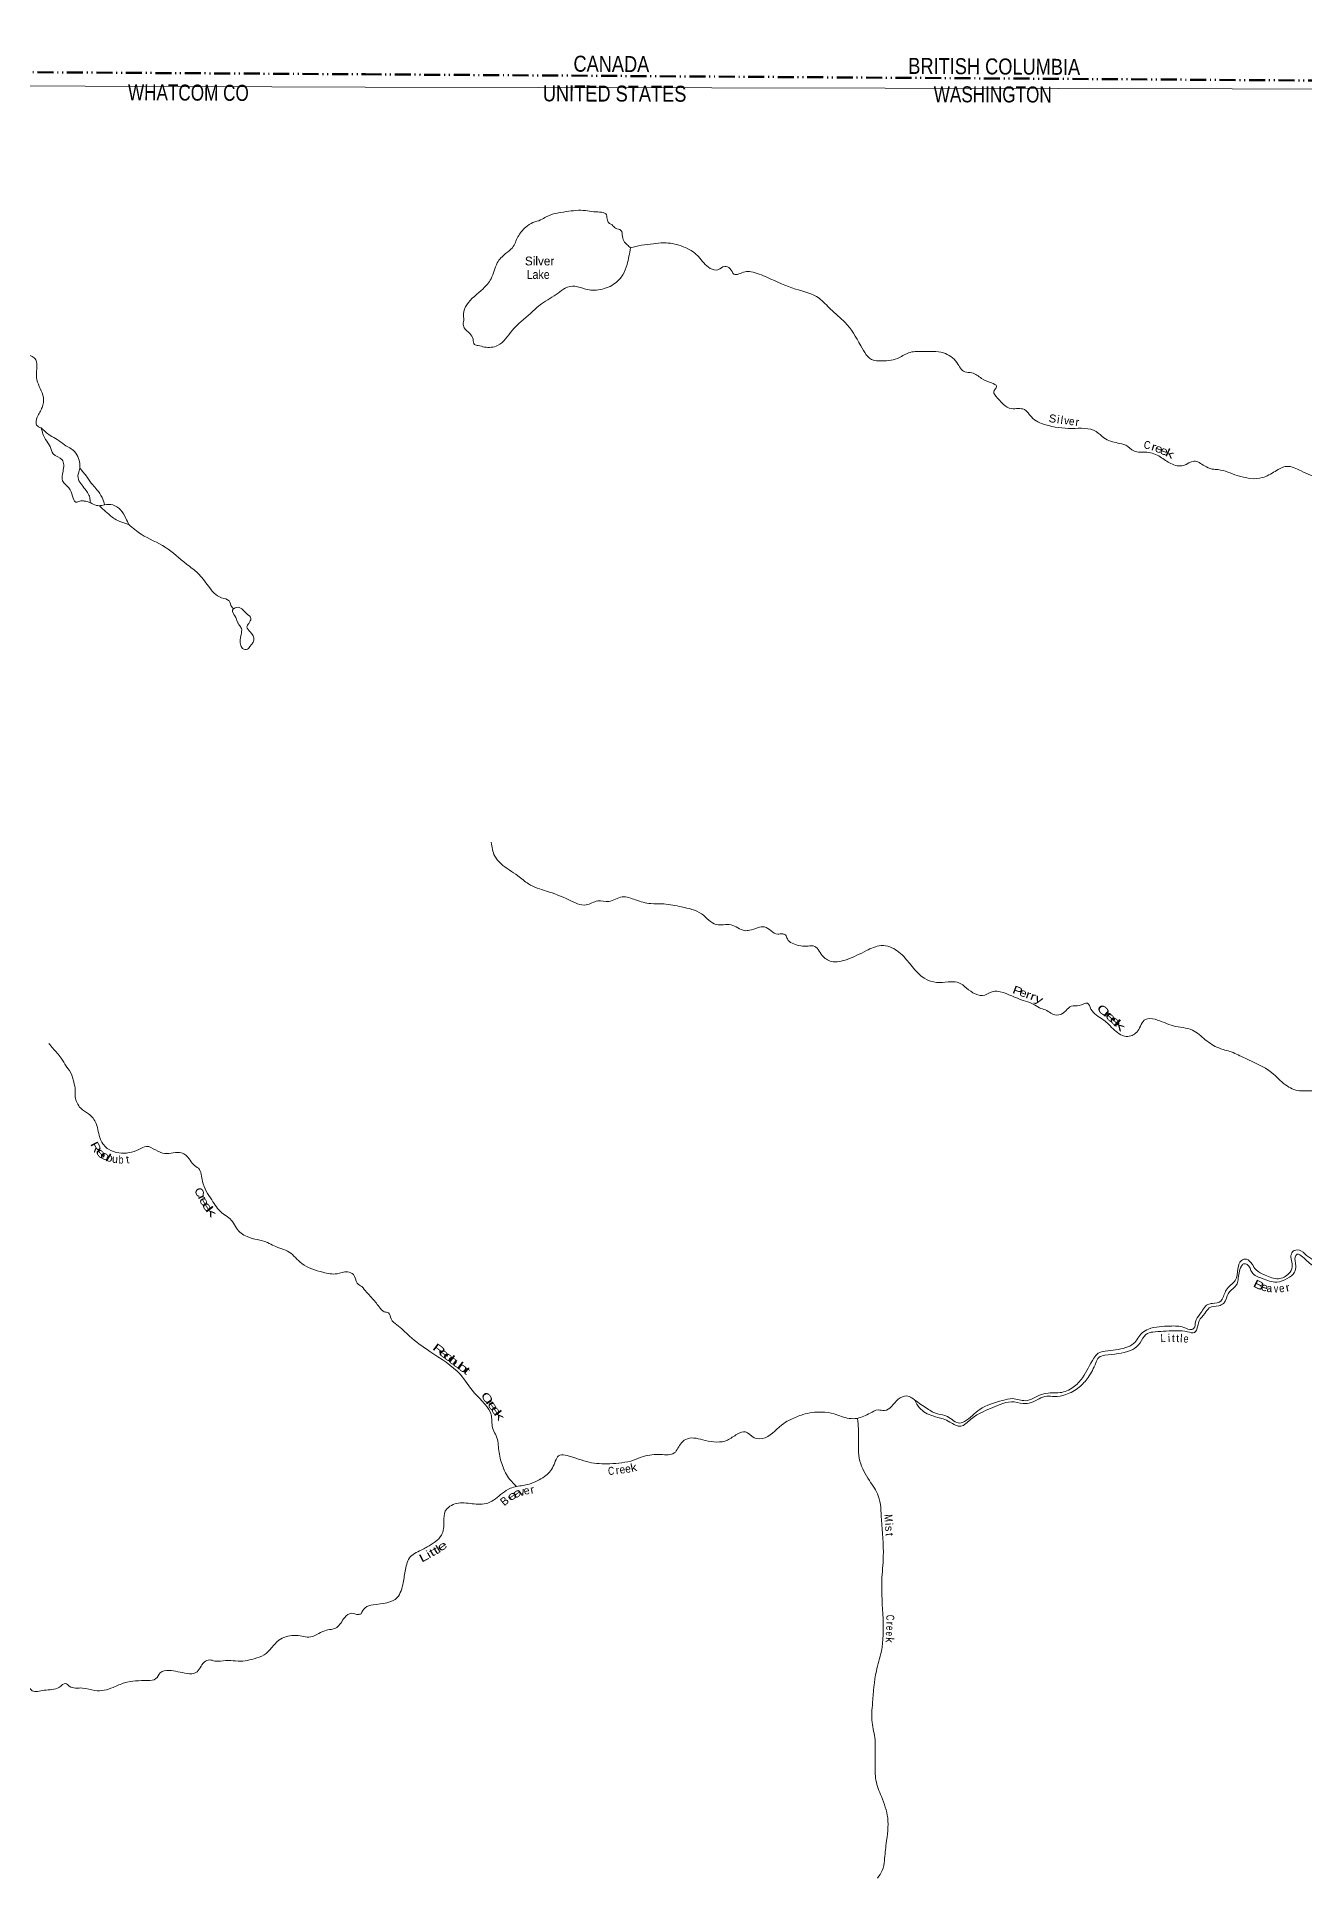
# Model space of a CAD drawing. Header units: feet. Extents: x -244583 to 4, y 367440 to 553773.
# Drawn here: x -68841 to -37165, y 506627 to 552939 of the extents above; entities that cross this region are included whole.
import ezdxf
from ezdxf.enums import TextEntityAlignment as Align

# ---------------------------------------------------------------- set-up
doc = ezdxf.new("R2010")
doc.units = ezdxf.units.FT
doc.header["$LTSCALE"] = 80
doc.linetypes.add('DASH_DOUBLE_DOT', pattern=[9.2, 5, -1.2, 0.3, -1.2, 0.3, -1.2])
for name, color, linetype, lineweight in [('10', 7, 'DASH_DOUBLE_DOT', 70), ('39', 7, 'Continuous', 13), ('4', 7, 'Continuous', 13)]:
    doc.layers.add(name, color=color, linetype=linetype, lineweight=lineweight)
doc.layers.add('12', color=7, linetype='Continuous')
doc.layers.add('41', color=7, linetype='Continuous')

msp = doc.modelspace()

# ---------------------------------------------------------------- linework, layer by layer
at = {"layer": '10'}
msp.add_line((-60639.5, 552007.95), (-30322.74, 551809.12), dxfattribs=at)
msp.add_lwpolyline([(-90959.98, 551960.61), (-80605.95, 552131.49), (-60639.5, 552007.95)], dxfattribs=at)
at = {"layer": '39'}
for points in [[(-81751.78, 552112.81), (-81309.98, 551950.57), (-80883.25, 551817.42), (-80478.76, 551670.08), (-79940.81, 551512.74), (-79776.98, 551448.15), (-79242.93, 551128.95), (-78911.35, 551123.17), (-78747.58, 551125.34), (-78636.19, 550913), (-78411.55, 550672.43), (-77958.38, 550365.29), (-77535.82, 550365.67), (-77151.64, 550323.53), (-76866.48, 550236.78), (-76615.68, 550135.84), (-76263.84, 550083.55), (-76091.95, 550045.26), (-75903.78, 549889.64), (-75527.5, 549651.23), (-75143.18, 549459.36), (-74738.78, 549421.28), (-74215.12, 549405.56), (-73980.48, 549286.4), (-73563.87, 549157.28), (-72967.33, 549048.55), (-72696.22, 548846.47), (-72382.68, 548670.72), (-72230.85, 548454.37), (-72026.36, 548136.9), (-71710.65, 547809.41), (-71026.73, 547207.08), (-70957.84, 547043.26), (-70852.65, 546978.61), (-70729.21, 546855.3), (-70593.43, 546513.48), (-70346.45, 546159.63), (-70235.13, 546022.15), (-70032.93, 546002.09), (-69751.79, 545891.06), (-69484.66, 545610.07), (-69328.84, 545464.53), (-69284.12, 545195.47), (-69097.95, 545015.57), (-68869.35, 544872.12), (-68848.93, 544649.58), (-68844.64, 544370.37), (-68682.49, 543929.44), (-68712.6, 543682.57), (-68839.75, 543435.62), (-68851.7, 543241.37), (-68738.41, 543168.63)], [(-54017.33, 547670.56), (-54101.4, 547251.19), (-54206.16, 546997.79), (-54396.16, 546788.69), (-54768.69, 546627.66), (-55141.65, 546640.76), (-55405.32, 546710.87), (-55646.38, 546661.59), (-55822.41, 546537.57), (-56239.26, 546271.12), (-56514.31, 546031.41), (-56971.3, 545606.91), (-57335.17, 545227.23), (-57663.43, 545191.86), (-57817.56, 545227.87), (-57910.86, 545253.92), (-57949.7, 545385.42), (-58027.07, 545526.93), (-58169.3, 545668.26), (-58191.9, 545787.66), (-58181.95, 545860.58), (-58190.47, 546024.56), (-58107.92, 546245.5), (-57699.52, 546647.59), (-57499.49, 546897.21), (-57342.39, 547294.52), (-57136.24, 547525.94), (-56966.36, 547674.24), (-56827.19, 547945.96), (-56633.22, 548187.47), (-56451.11, 548305.43), (-56260.74, 548366.72), (-56119.06, 548446.1), (-55620.79, 548575.09), (-55142.53, 548602.79), (-54929.63, 548571), (-54615.29, 548494.96), (-54592.65, 548359.37), (-54537.72, 548278.53), (-54476.83, 548242.26), (-54389.48, 548163.55), (-54253.54, 548107.24), (-54216.67, 547955.49), (-54161.59, 547811.89), (-54094.53, 547743.24), (-54015.7, 547670.95)], [(-54017.33, 547670.56), (-53741.85, 547736.15), (-53443.99, 547771.43), (-53180.56, 547794.46), (-52752.72, 547720.77), (-52531.55, 547620.16), (-52314.25, 547450.71), (-52025.71, 547157.94), (-51829.02, 547124.08), (-51661, 547207.58), (-51529.12, 547153.29), (-51431.49, 547013.86), (-51153.95, 547069.33), (-51003.97, 547071.78), (-50594.2, 546929.2), (-49890.17, 546641.68), (-49303.84, 546410.51), (-49015.34, 546135.97), (-48655.77, 545808.99), (-48261.09, 545220.9), (-47941.98, 544861.41), (-47791.96, 544847.66), (-47346.2, 544903.61), (-47068.88, 545046.15), (-46722.38, 545079.54), (-46197.35, 545044.6), (-45858.26, 544800.58), (-45663.1, 544570.31), (-45486.72, 544548.54), (-45245.17, 544407.5), (-44995.58, 544292.81), (-44869.71, 544208.13), (-44938.26, 544064.17), (-44887.34, 543967.13), (-44491.32, 543652.4), (-44175.09, 543631.03), (-44000.31, 543443.23), (-43647.16, 543249.86), (-42988.21, 543156.59), (-42379.96, 543077.35), (-42189.05, 542924.01), (-41836.05, 542791.39), (-41641.34, 542737.28), (-41440.33, 542594.09), (-41111.91, 542562.64), (-40779.22, 542446.16), (-40511.25, 542276.85), (-40199, 542231.17), (-39937.82, 542339.24), (-39676.06, 542222.55), (-39479.26, 542142.13), (-39331.26, 542126.35), (-38856.62, 541979.91), (-38226.15, 541927.05), (-37908.33, 542083.87), (-37618.81, 542208.21), (-37257.75, 542093.84), (-36801.16, 541872.42), (-36472.42, 541715.43), (-36213.12, 541770.85), (-36004.56, 541848.39), (-35562.54, 541782.84), (-35021.05, 541650.76), (-34651.91, 541548.56), (-34372.04, 541478.49), (-33936.34, 541506.07), (-33685.05, 541520.96), (-33366.34, 541321.42), (-32952.61, 541217.32), (-32691.07, 541187.7), (-32445.35, 540996.05), (-32096.13, 540756.11), (-31824.02, 540550.36), (-31387.79, 540363.31), (-31036.53, 540117.29), (-30654.88, 539875.41), (-30516.75, 539754.32), (-30443.76, 539744.41), (-30336, 539775.41)], [(-68738.41, 543168.63), (-68515.98, 542981.34), (-68336.82, 542878.82), (-68153.85, 542743.89), (-67906.4, 542580.15), (-67804.56, 542403.37), (-67769.35, 542237.23), (-67771.89, 542162.4)], [(-68738.41, 543168.63), (-68629.88, 542879.06), (-68515.91, 542702.19), (-68436.32, 542523.56), (-68217.07, 542374.2), (-68192.83, 542082.72), (-68202.55, 541848.14), (-68048.18, 541668.94), (-67954.63, 541463.91), (-67870.77, 541317.61), (-67842.49, 541315.37)], [(-67771.89, 542162.4), (-67818.03, 541922.04), (-67642.14, 541641.52), (-67518.57, 541393.78), (-67513.13, 541304.73)], [(-67771.89, 542162.4), (-67591.54, 541940.51), (-67449.41, 541745.22), (-67345.16, 541625.07), (-67217.18, 541429.88), (-67153.79, 541249.35)], [(-67842.49, 541315.37), (-67751.35, 541342.99), (-67660.4, 541342.28), (-67513.13, 541304.73)], [(-67513.13, 541304.73), (-67353.97, 541232.7), (-67283.3, 541222.04)], [(-67285.32, 541222.05), (-67224.62, 541231.7), (-67153.76, 541249.36)], [(-67285.32, 541222.05), (-67128.68, 541079.24), (-66961.89, 540942.42), (-66827.1, 540852.37), (-66619.43, 540781.99), (-66548.13, 540752.53)], [(-67153.76, 541249.36), (-66951.7, 541243.75), (-66758.53, 541120.88), (-66622.59, 540907.43), (-66548.89, 540753.12)], [(-66548.89, 540753.12), (-66237.31, 540512.02), (-65637.28, 540189.78), (-65106.69, 539764.93), (-64827.32, 539542.27), (-64560.81, 539214.53), (-64231.39, 538922.72), (-64043.97, 538846.42), (-63978.34, 538694.2), (-63931.37, 538652.91)], [(-63834.67, 538316.58), (-63899.98, 538468.83), (-63956.71, 538610.41), (-63855.69, 538683.34), (-63608.89, 538533.84), (-63499.59, 538402.42), (-63552.06, 538285.02), (-63596.45, 538193.94), (-63515.47, 538070.59), (-63424.3, 537868.34), (-63470.72, 537769.16), (-63523.22, 537704.37), (-63559.57, 537653.75), (-63678.85, 537641.51), (-63753.74, 537734.51), (-63743.87, 538003.62), (-63735.93, 538157.39), (-63796.67, 538254.46), (-63834.94, 538316.58)], [(-57492.49, 532814.78), (-57406.49, 532468.79), (-57251.98, 532278.9), (-56829.63, 531974.37), (-56563.61, 531772.66), (-56111.18, 531591.73), (-55555.28, 531374.65), (-55121.23, 531248.33), (-54833.67, 531346.35), (-54555.96, 531335), (-54223.85, 531447.32), (-53887.2, 531371.34), (-53507.96, 531279.29), (-53185.68, 531272.12), (-52737.56, 531196.46), (-52240.56, 531025.78), (-51871, 530755.52), (-51500.07, 530748.49), (-51159.21, 530605.71), (-51041.67, 530612.12), (-50829.02, 530679.55), (-50668.95, 530696.21), (-50336.09, 530514.93), (-50208.43, 530523.4), (-50141.47, 530495.24), (-50094.6, 530396.16), (-49808.42, 530235), (-49619.87, 530213.27), (-49447.62, 530223.89), (-49224.06, 529983.58), (-48998.71, 529834.39), (-48605.64, 529886.14), (-48119.75, 530104.19), (-47753.21, 530230.78), (-47534.23, 530196.99), (-47189.08, 529959.06), (-46587.65, 529367.52), (-46295.64, 529307.61), (-46005.85, 529326.67), (-45809.19, 529302.94), (-45622.39, 529169.84), (-45165.91, 528990.94), (-44951.3, 529086.72), (-44778.99, 529075.07), (-44204.86, 528860.07), (-43967.52, 528777.73), (-43797.01, 528674.96), (-43648.92, 528622.74), (-43374.97, 528489.89), (-43134.07, 528605.99), (-43002.6, 528715.71), (-42804.01, 528732.48), (-42597.42, 528787.74), (-42511.93, 528644.23), (-42203.18, 528377.84), (-41922.83, 528119.47), (-41585.98, 527958.46), (-41343.11, 528096.84), (-41151.28, 528384.91), (-40910.1, 528387.63), (-40453.65, 528222.91), (-39973.03, 528116.98), (-39654.22, 527878.97), (-39319.27, 527671.38), (-39004.86, 527571.04), (-38659.92, 527416.12), (-37996.24, 527055.59), (-37652.94, 526748.81), (-37297.88, 526602.02), (-36898.57, 526595.07), (-36762.67, 526550.91), (-36569.66, 526369.23), (-36185.8, 526052.44), (-35668.06, 525693.52), (-35482.93, 525418.68), (-35275.09, 524981.92), (-35221.75, 524724.92), (-35037.57, 524022.85), (-34970.29, 523865.11)], [(-68550.6, 527783.77), (-68342.14, 527545.21), (-68240.93, 527417.83), (-68111.35, 527213.6), (-67969.62, 526995.21), (-67939.18, 526873.84), (-67892.5, 526667.51), (-67888.25, 526449), (-67841.62, 526301.34), (-67750.51, 526163.84), (-67554.27, 526022.38), (-67363.99, 525779.76), (-67256.48, 525385.32), (-67054.08, 525138.66), (-66797.22, 525049.86), (-66295.89, 525137.31), (-66107.93, 525212.34), (-65883.42, 525121.5), (-65650.83, 525032.68), (-65232.33, 525051.26), (-65040.12, 524901.71), (-64934.86, 524756.13), (-64811.44, 524663.17), (-64708.03, 524337.51), (-64475.1, 523872.37), (-64224.11, 523550.89), (-63961.07, 523336.66), (-63861.85, 523166.79), (-63594.78, 522956.61), (-63087.17, 522807.34), (-62919.28, 522726.56), (-62545.1, 522569.08), (-62229.44, 522286.1), (-61699.52, 522066.04), (-61345.67, 522027.91), (-61086.92, 522074.68), (-60939.27, 522008.04), (-60840.01, 521795.68), (-60725.11, 521706.83)], [(-46913.95, 518872.07), (-46791.85, 518673.99), (-46465.03, 518474.47), (-46203.38, 518400.31), (-46034.96, 518321.83), (-45761.07, 518217.32), (-45518.29, 518388.1), (-45259.26, 518550.83), (-44779.43, 518760.76), (-44499.9, 518828.39), (-44207.93, 518786.7), (-44003.28, 518807.54), (-43612.51, 518968.62), (-43423.99, 518959.04), (-43142.39, 519008.44), (-42806.39, 519191.64), (-42582.03, 519437.29), (-42388.38, 519804.33), (-42315.75, 519936.15), (-42163.87, 519989.23), (-41525.73, 520110.53), (-41319.34, 520250.83), (-41173.97, 520471.95), (-41101.16, 520534.93), (-40910.74, 520575.97), (-40357.49, 520603.88), (-40100.02, 520578.3), (-39921.62, 520562.62), (-39865.07, 520643.77), (-39806.83, 520854.52), (-39667.42, 521033.1), (-39554.28, 521175.16), (-39317.28, 521228.49), (-39199.87, 521287.54), (-39149.38, 521360.58), (-39050.61, 521575.49), (-38874.71, 521748.1), (-38836.53, 521879.83), (-38752.24, 522214.16), (-38695.64, 522275.07), (-38604.4, 522259.13), (-38486.34, 522061.04), (-38232.61, 521909.91), (-37869.59, 521819.84), (-37606.32, 521907.66), (-37426.33, 522064.08), (-37392.28, 522226.17), (-37400.98, 522465.07), (-37356.52, 522513.79), (-37224.61, 522449.37), (-36926.06, 522207.26), (-36842.76, 522126.5), (-36887.24, 522083.86), (-36961.99, 521988.48), (-36955.66, 521885.23), (-36746.56, 521752.19), (-36420.02, 521664.04), (-36223.63, 521747.62), (-36138.53, 521757.99), (-36020.73, 521661.14), (-35759.14, 521609.25), (-35305.33, 521687.49), (-34746.01, 521719.47), (-34356.68, 521649.72), (-33700.28, 521765), (-33375.81, 521693.04), (-33063.91, 521783.02), (-32743.77, 521822.41), (-32437.47, 521724.08), (-32103.09, 521741.24), (-31689.83, 521823.42), (-31395.92, 521816.16), (-31117.9, 521679.28), (-30799.11, 521447.34), (-30647.08, 521439.68), (-30452.3, 521359.25), (-30361.3, 521307.88)], [(-46911.76, 518868.51), (-46601.28, 518656.31), (-46345.57, 518525.44), (-46098.14, 518461.36), (-45785.59, 518296.22), (-45672.2, 518337.04), (-45289.88, 518635.79), (-44716.86, 518862.18), (-44469.7, 518907.44), (-44147.3, 518855.72), (-43744.36, 519010.76), (-43527.58, 519047.83), (-43280.33, 519056.64), (-42954.35, 519191.22), (-42721.87, 519430.81), (-42435.29, 519919.61), (-42328.17, 520039.38), (-42158.05, 520092.51), (-41639.41, 520181.07), (-41449.13, 520280.83), (-41230.92, 520552.78), (-41077.11, 520642.31), (-40530.06, 520720.83), (-40193.52, 520685.35), (-39992.74, 520635.3), (-39938.1, 520665.83), (-39902.01, 520823.87), (-39788.99, 521014.53), (-39590.98, 521260.1), (-39475.52, 521288.77), (-39264.87, 521346.07), (-39234.58, 521390.71), (-39109.57, 521650.24), (-38990.29, 521770.04), (-38905.4, 521863.43), (-38837.21, 522151.15), (-38750.59, 522361.97), (-38625, 522390.68), (-38486.87, 522271.62), (-38385.17, 522128.15), (-38157.83, 521993.14), (-37825.21, 521905), (-37568.12, 522031.28), (-37483.41, 522197.56), (-37504.49, 522521.46), (-37431.75, 522608.74), (-37263.5, 522599.1), (-37078.68, 522447.77), (-36733.43, 522175.41), (-36759.53, 522074.1), (-36852.6, 522011.06), (-36868.64, 521940.15), (-36779.3, 521875.61), (-36539.89, 521779.11), (-36341.3, 521795.88), (-36136.75, 521857.21), (-36017.05, 521808.96), (-35891.14, 521710.11), (-35631.71, 521712.88), (-35017.78, 521791.58), (-34490.75, 521768.8), (-34281.89, 521728.9), (-33684.23, 521827.81), (-33501.75, 521804.04), (-33305.12, 521792.45), (-32851.38, 521897.02), (-32626.33, 521869.32), (-32257.31, 521813.69), (-31902.72, 521853.18), (-31604.94, 521920.85), (-31244.07, 521881.39), (-31085.76, 521794.78), (-30815.65, 521576.88), (-30592.65, 521557.27), (-30464.83, 521507.02), (-30361.91, 521434.25)], [(-60725.11, 521706.83), (-60487.91, 521432.9), (-60292.75, 521200.61), (-60168.81, 521079.48), (-60057.25, 521047.41), (-59994.05, 520899.78), (-59853.83, 520752.37), (-59536.94, 520471.83), (-59029.27, 520086.56), (-58265.73, 519507.64), (-57918, 519053.06), (-57490.92, 518473.17), (-57449.54, 518139.19), (-57370.08, 517973.39), (-57304.31, 517611.14), (-57216.22, 517238.83), (-57028.87, 516887.06), (-56860.23, 516711.77)], [(-48345.75, 518408.33), (-48029.91, 518544.9), (-47829.45, 518624.44), (-47669.29, 518608.7), (-47323.42, 518891.14), (-47114.86, 518974.76), (-46993.14, 518928.54), (-46911.76, 518868.51)], [(-56862.23, 516711.38), (-56550.25, 516773.02), (-56163.6, 516958.38), (-55943.32, 517216.17), (-55779.85, 517496.06), (-55599.44, 517484.43), (-55049.75, 517317.95), (-54530.79, 517280.97), (-53937.16, 517369.74), (-53688.09, 517461.57), (-53258.52, 517509.38), (-52920.14, 517548.82), (-52744.45, 517802.42), (-52590.67, 517906.13), (-52148.72, 517862.85), (-51595.41, 517868.49), (-51346.49, 518021.07), (-51143.94, 518074.3), (-50928.74, 517931.15), (-50653.09, 517929.92), (-50185.8, 518287.63), (-50009.71, 518385.32), (-49705.99, 518507.68), (-49235.93, 518571.8), (-48927.75, 518528.14), (-48554.52, 518411.78), (-48345.75, 518408.33)], [(-48343.57, 518409.27), (-48318.77, 518157.33), (-48321.54, 517647.07), (-48282.26, 517341.44), (-48045.95, 516862.25), (-47824.05, 516474.12), (-47745.54, 515881.08), (-47698.64, 514959.94), (-47735.63, 514356.44), (-47704.86, 513404.88), (-47747.43, 512598.89), (-47871.84, 512098.4), (-47967.13, 511304.41), (-47978.06, 510814.38), (-47906.03, 510379.25), (-47905.34, 510105.91), (-47904.55, 509790.04), (-47883.22, 509368.95), (-47746.4, 508960.33), (-47588.99, 508426.24), (-47625.89, 507786.3), (-47671.45, 507362.98), (-47723.52, 507115.81), (-47844.64, 506921.08)], [(-60745.95, 513527.96), (-60644.76, 513679.51), (-60442.26, 513750.96), (-59840.76, 513936.95), (-59695.75, 514303.85), (-59637.81, 514636.09), (-59508.9, 514958.4), (-59207.36, 515139.47), (-59096.04, 515200.54), (-58740.06, 515495.15), (-58676.06, 515837.53), (-58644.28, 516092.74), (-58363.03, 516285.91), (-57969.82, 516280.96), (-57578.68, 516296.26), (-57214.48, 516544.33), (-57014.13, 516666.39), (-56860.21, 516711.78)], [(-72950.86, 510786.3), (-72704.09, 510661.08), (-72546.38, 510653.12), (-72394.8, 510713.96), (-72036.97, 510758.79), (-71600.54, 511064.7), (-71319.73, 511315.83), (-71111.51, 511350.42), (-70739.45, 511296.12), (-70159.2, 511314.85), (-69934.87, 511410.14), (-69763.04, 511444.69), (-69336.71, 511746.54), (-69136.58, 511775.05), (-68964.57, 511607.27), (-68667.37, 511617.65), (-68283.3, 511696.9), (-68125.67, 511784.04), (-68036.66, 511719.38), (-67705.03, 511673.14), (-67397.66, 511610.69), (-66940.8, 511687.99), (-66653.81, 511805.59), (-66081.68, 511860.73), (-65871.45, 511907.46), (-65762.41, 512055.25), (-65554.21, 512112.09), (-65091.15, 512037.64), (-64874.83, 512058.07), (-64662.78, 512323.31), (-64535.45, 512376.03), (-64397.94, 512347.83), (-64122.98, 512358.19), (-63641.78, 512352.55), (-63419.43, 512405.35), (-63166.79, 512500.67), (-62978.93, 512682.94), (-62803.19, 512867.21), (-62425.22, 512986.92), (-62214.94, 512970.93), (-62049.12, 512944.77), (-61652.99, 513104.97), (-61353.84, 513188.19), (-61155.92, 513435.2), (-60988.21, 513540.57), (-60820.37, 513510.37), (-60743.8, 513528.47)]]:
    msp.add_spline(points, degree=3, dxfattribs=at)
at = {"layer": '4'}
msp.add_lwpolyline([(-242556.67, 552939.06), (-212238.1, 552626.27), (-181919.12, 552355.18), (-151599.78, 552125.8), (-121280.17, 551938.12), (-90960.33, 551792.15), (-60640.31, 551687.89), (-30320.19, 551625.32), (0, 551604.47), (0, 367439.54), (-30573.52, 367460.57), (-61146.96, 367523.64), (-91720.3, 367628.79), (-122293.46, 367775.97), (-152866.39, 367965.22), (-183439.04, 368196.52), (-214011.33, 368469.88), (-244583.22, 368785.28)], close=True, dxfattribs=at)
msp.add_lwpolyline([(-242556.67, 552939.06), (-212238.1, 552626.27), (-181919.12, 552355.18), (-151599.78, 552125.8), (-121280.17, 551938.12), (-90960.33, 551792.15), (-60640.31, 551687.89), (-30320.19, 551625.32), (0, 551604.47), (0, 367439.54), (-30573.52, 367460.57), (-61146.96, 367523.64), (-91720.3, 367628.79), (-122293.46, 367775.97), (-152866.39, 367965.22), (-183439.04, 368196.52), (-214011.33, 368469.88), (-244583.22, 368785.28)], close=True, dxfattribs=at)

# ---------------------------------------------------------------- texts
at = {"layer": '10'}
for s, rotation, width, p in [('CANADA', 359.624, 0.85, (-55440.73, 552073.86)), ('BRITISH COLUMBIA', 359.624, 0.85, (-47076.27, 552019)), ('UNITED STATES', 359.854, 0.85, (-56205.56, 551331.22)), ('WASHINGTON', 359.881, 0.8, (-46439.11, 551308.94))]:
    msp.add_text(s, height=400, rotation=rotation, dxfattribs=dict(at, width=width)).set_placement(p)
at = {"layer": '12', "width": 0.8}
msp.add_text('WHATCOM CO', height=400, rotation=359.645, dxfattribs=at).set_placement((-66571.52, 551361.02))
at = {"layer": '41'}
msp.add_text('Silver', height=220, dxfattribs=at).set_placement((-56653.72, 547231.64))
at = {"layer": '41', "width": 0.9}
msp.add_text('Lake', height=220, dxfattribs=at).set_placement((-56608.98, 546894.93))
at = {"layer": '41'}
for s, rotation, width, p in [('S', 351.677, 1.05, (-43482.8, 543305.93)), ('v', 352.211, 0.95, (-43130.84, 543256.85)), ('e', 352.211, 0.9, (-43002.91, 543239.35)), ('C', 352.242, 0.85, (-41118.38, 542643.4)), ('r', 342.893, 1.25, (-40966.46, 542601.56)), ('e', 339.523, 1.2, (-40846.79, 542559.25)), ('e', 338.523, 1.25, (-40718.28, 542504.58)), ('k', 334.431, 1.55, (-40581.07, 542439.16)), ('P', 339.469, 1.35, (-44376.87, 529009.91)), ('e', 339.469, 1.2, (-44235.08, 528959.27)), ('r', 341.039, 1.3, (-44103.09, 528909.7)), ('r', 339.695, 1.35, (-43990.36, 528868.54)), ('y', 333.453, 1.45, (-43849.15, 528808.32)), ('C', 319.301, 1.6, (-42267.62, 528538.16)), ('r', 319.123, 2.1, (-42157.1, 528447.35)), ('e', 316.85, 1.95, (-42072.57, 528365.05)), ('e', 316.85, 1.95, (-41963.28, 528270.32)), ('k', 316.876, 2.2, (-41864.51, 528169.32)), ('R', 297.479, 1.4, (-67457.55, 525149.46)), ('e', 310.794, 1.85, (-67309.92, 524972.48)), ('d', 328.146, 1.75, (-67178.92, 524886.55)), ('o', 343.601, 1.1, (-67055.99, 524834.22)), ('b', 0.385, 0.8, (-66743.22, 524781.64)), ('C', 294.831, 1.2, (-64872.75, 524021.86)), ('r', 296.995, 1.55, (-64800.91, 523891.4)), ('e', 299.711, 1.45, (-64748.07, 523786.89)), ('e', 303.406, 1.6, (-64666.87, 523651.32)), ('k', 307.727, 1.95, (-64568.78, 523523.21)), ('B', 333.923, 1.5, (-38360.02, 521657.55)), ('e', 341.85, 1.15, (-38200.98, 521600.59)), ('a', 355.96, 0.9, (-38058.92, 521568.19)), ('v', 2.065, 0.8, (-37882.92, 521557.92)), ('e', 7.767, 0.9, (-37730.59, 521568.89)), ('r', 13.291, 1.15, (-37573.98, 521589.63)), ('R', 322.922, 1.65, (-58854.44, 520054.73)), ('e', 322.922, 1.7, (-58724.41, 519956.45)), ('L', 2.448, 0.85, (-40705.29, 520319.95)), ('e', 354.209, 0.85, (-40144.45, 520308.18)), ('d', 322.922, 1.9, (-58607.57, 519868.16)), ('o', 322.738, 1.7, (-58506.19, 519788.22)), ('u', 322.738, 1.85, (-58384.99, 519698.8)), ('b', 322.738, 1.8, (-58266.57, 519608.7)), ('t', 322.738, 1.65, (-58159.48, 519527.34)), ('C', 306.952, 1.5, (-57681.16, 518868.33)), ('r', 306.952, 1.9, (-57596.81, 518756.22)), ('e', 305.791, 1.65, (-57531.05, 518665.64)), ('e', 305.791, 1.65, (-57449.35, 518549.64)), ('k', 305.036, 1.85, (-57371.95, 518434.19)), ('C', 4.117, 0.8, (-54491.28, 517002.46)), ('e', 9.493, 0.95, (-54202.79, 517038.19)), ('e', 9.493, 0.95, (-54063.63, 517057.84)), ('k', 12.498, 1.15, (-53916.09, 517089.29)), ('e', 33.243, 1.6, (-56924.23, 516398.24)), ('a', 31.971, 1.65, (-56798.12, 516464.83)), ('v', 15.176, 1.15, (-56711.34, 516483.11)), ('r', 11.845, 1.1, (-56451.15, 516536.61)), ('M', 273.481, 0.85, (-47669.12, 515915.4)), ('L', 28.227, 1.5, (-59133.34, 514858.7)), ('i', 29.691, 1.3, (-59012.06, 514928.57)), ('t', 30.807, 1.45, (-58925.6, 514977.69)), ('t', 30.911, 1.45, (-58830, 515028.11)), ('l', 30.925, 1.25, (-58769.46, 515064.92)), ('e', 35.593, 1.65, (-58665.42, 515141.88)), ('e', 267.696, 0.75, (-47626.13, 513174.63)), ('C', 271.762, 0.75, (-47624.8, 513429.3)), ('e', 267.696, 0.75, (-47634.71, 513031.58))]:
    msp.add_text(s, height=200, rotation=rotation, dxfattribs=dict(at, width=width)).set_placement(p, align=Align.CENTER)
for s, rotation, p in [('i', 351.677, (-43340.1, 543284.15)), ('l', 352.211, (-43250.41, 543268.66)), ('r', 352.758, (-42863.19, 543218.1)), ('u', 355.063, (-66901.51, 524800.32)), ('t', 7.693, (-66566.49, 524786.62)), ('i', 2.664, (-40556.11, 520321.75)), ('t', 358.954, (-40452.89, 520321.56)), ('t', 358.954, (-40343.53, 520319.79)), ('l', 357.444, (-40257.9, 520315.83)), ('r', 6.799, (-54329.34, 517017.88)), ('B', 39.272, (-57101.9, 516271.21)), ('e', 11.176, (-56593.15, 516513.67)), ('i', 273.924, (-47657.34, 515764.35)), ('s', 273.924, (-47649.26, 515653.05)), ('t', 273.924, (-47642.86, 515504.24)), ('r', 269.642, (-47625.6, 513287.4)), ('k', 265.412, (-47638.12, 512881.52))]:
    msp.add_text(s, height=200, rotation=rotation, dxfattribs=at).set_placement(p, align=Align.CENTER)

doc.saveas('drawing.dxf')
